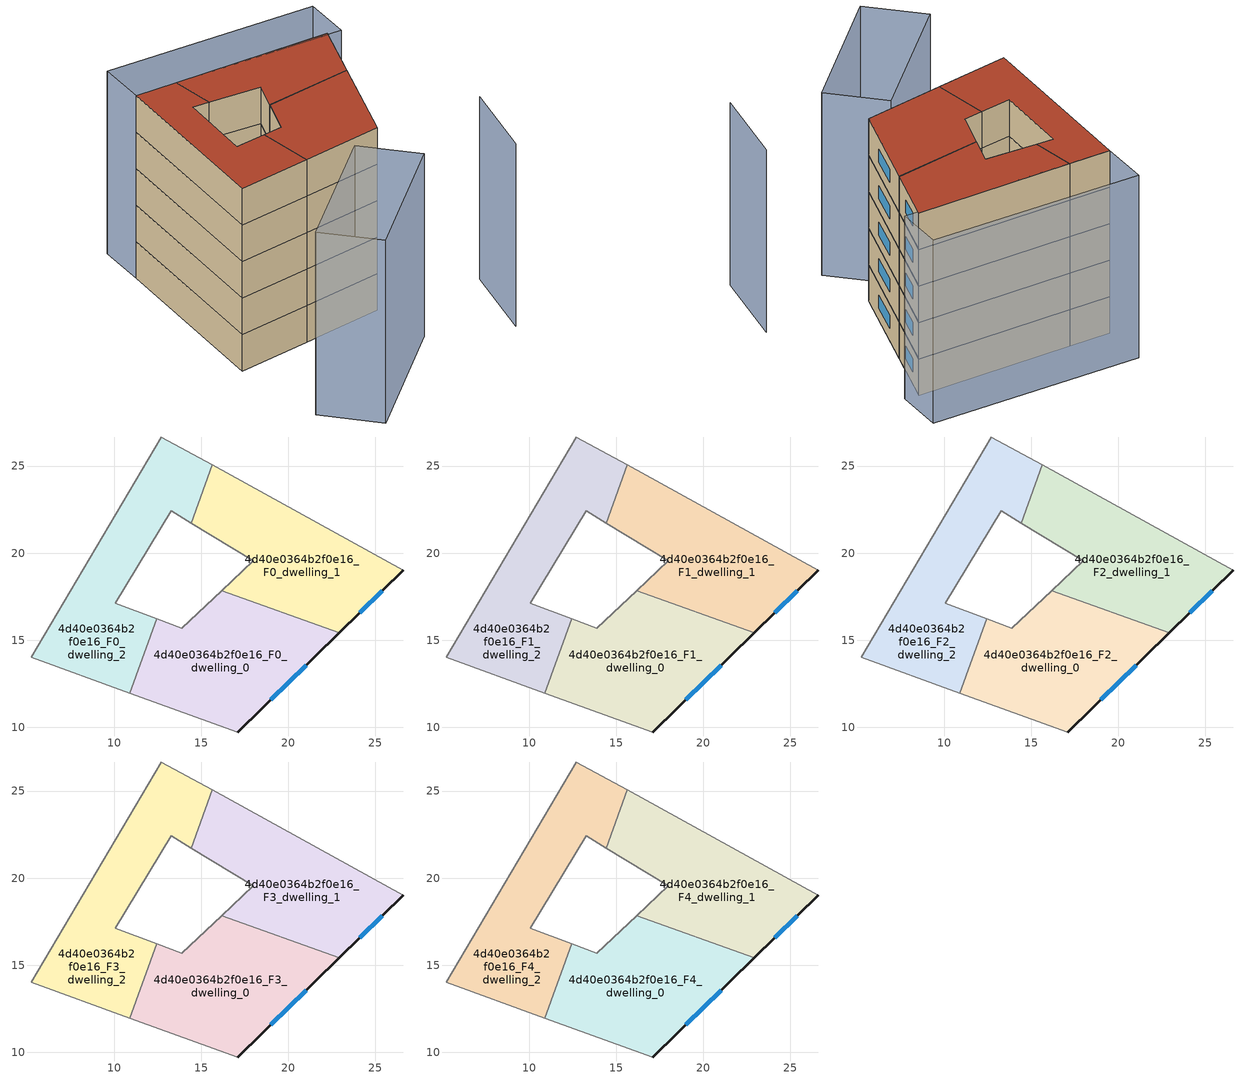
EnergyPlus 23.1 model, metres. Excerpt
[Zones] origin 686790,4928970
4d40e0364b2f0e16_F0_dwelling_0
 floor ground (EU_floor_Construction): 22.91,15.41 17.1,9.72 10.9,11.96 12.44,16.22 13.89,15.67 16.17,17.84 z0
 wall outside (EU_wall_Construction): 17.1,9.72 22.91,15.41 z0:3
 wall adiabatic (EU_wall_Construction): 16.17,17.84 13.89,15.67 12.44,16.22 10.9,11.96 17.1,9.72 z0:3
 wall to 4d40e0364b2f0e16_F0_dwelling_1 (EU_wall_Construction): 22.91,15.41 16.17,17.84 z0:3
 window (EU_Window_Construction): 18.99,11.57 21.02,13.56 z0.98:2.02
4d40e0364b2f0e16_F0_dwelling_1
 floor ground (EU_floor_Construction): 26.6,19.02 22.91,15.41 16.17,17.84 17.98,19.56 14.42,21.73 15.63,25.06 z0
 wall outside (EU_wall_Construction): 22.91,15.41 26.6,19.02 z0:3
 wall adiabatic (EU_wall_Construction): 26.6,19.02 15.63,25.06 14.42,21.73 17.98,19.56 16.17,17.84 z0:3
 window (EU_Window_Construction): 24.11,16.59 25.4,17.85 z0.98:2.02
4d40e0364b2f0e16_F0_dwelling_2
 floor ground (EU_floor_Construction): 15.63,25.06 14.42,21.73 13.28,22.42 10.06,17.12 12.44,16.22 10.9,11.96 5.23,14 12.71,26.67 z0
 wall adiabatic (EU_wall_Construction): 13.28,22.42 14.42,21.73 15.63,25.06 12.71,26.67 5.23,14 10.9,11.96 12.44,16.22 10.06,17.12 13.28,22.42 z0:3
4d40e0364b2f0e16_F1_dwelling_0
 floor to 4d40e0364b2f0e16_F0_dwelling_0 (EU_floor_Construction): 22.91,15.41 17.1,9.72 10.9,11.96 12.44,16.22 13.89,15.67 16.17,17.84 z3
 wall outside (EU_wall_Construction): 17.1,9.72 22.91,15.41 z3:6
 wall adiabatic (EU_wall_Construction): 16.17,17.84 13.89,15.67 12.44,16.22 10.9,11.96 17.1,9.72 z3:6
 wall to 4d40e0364b2f0e16_F1_dwelling_1 (EU_wall_Construction): 22.91,15.41 16.17,17.84 z3:6
 window (EU_Window_Construction): 18.99,11.57 21.02,13.56 z3.98:5.02
4d40e0364b2f0e16_F1_dwelling_1
 floor to 4d40e0364b2f0e16_F0_dwelling_1 (EU_floor_Construction): 26.6,19.02 22.91,15.41 16.17,17.84 17.98,19.56 14.42,21.73 15.63,25.06 z3
 wall outside (EU_wall_Construction): 22.91,15.41 26.6,19.02 z3:6
 wall adiabatic (EU_wall_Construction): 26.6,19.02 15.63,25.06 14.42,21.73 17.98,19.56 16.17,17.84 z3:6
 window (EU_Window_Construction): 24.11,16.59 25.4,17.85 z3.98:5.02
4d40e0364b2f0e16_F1_dwelling_2
 floor to 4d40e0364b2f0e16_F0_dwelling_2 (EU_floor_Construction): 15.63,25.06 14.42,21.73 13.28,22.42 10.06,17.12 12.44,16.22 10.9,11.96 5.23,14 12.71,26.67 z3
 wall adiabatic (EU_wall_Construction): 13.28,22.42 14.42,21.73 15.63,25.06 12.71,26.67 5.23,14 10.9,11.96 12.44,16.22 10.06,17.12 13.28,22.42 z3:6
4d40e0364b2f0e16_F2_dwelling_0
 floor to 4d40e0364b2f0e16_F1_dwelling_0 (EU_floor_Construction): 22.91,15.41 17.1,9.72 10.9,11.96 12.44,16.22 13.89,15.67 16.17,17.84 z6
 wall outside (EU_wall_Construction): 17.1,9.72 22.91,15.41 z6:9
 wall adiabatic (EU_wall_Construction): 16.17,17.84 13.89,15.67 12.44,16.22 10.9,11.96 17.1,9.72 z6:9
 wall to 4d40e0364b2f0e16_F2_dwelling_1 (EU_wall_Construction): 22.91,15.41 16.17,17.84 z6:9
 window (EU_Window_Construction): 18.99,11.57 21.02,13.56 z6.98:8.02
4d40e0364b2f0e16_F2_dwelling_1
 floor to 4d40e0364b2f0e16_F1_dwelling_1 (EU_floor_Construction): 26.6,19.02 22.91,15.41 16.17,17.84 17.98,19.56 14.42,21.73 15.63,25.06 z6
 wall outside (EU_wall_Construction): 22.91,15.41 26.6,19.02 z6:9
 wall adiabatic (EU_wall_Construction): 26.6,19.02 15.63,25.06 14.42,21.73 17.98,19.56 16.17,17.84 z6:9
 window (EU_Window_Construction): 24.11,16.59 25.4,17.85 z6.98:8.02
4d40e0364b2f0e16_F2_dwelling_2
 floor to 4d40e0364b2f0e16_F1_dwelling_2 (EU_floor_Construction): 15.63,25.06 14.42,21.73 13.28,22.42 10.06,17.12 12.44,16.22 10.9,11.96 5.23,14 12.71,26.67 z6
 wall adiabatic (EU_wall_Construction): 13.28,22.42 14.42,21.73 15.63,25.06 12.71,26.67 5.23,14 10.9,11.96 12.44,16.22 10.06,17.12 13.28,22.42 z6:9
4d40e0364b2f0e16_F3_dwelling_0
 floor to 4d40e0364b2f0e16_F2_dwelling_0 (EU_floor_Construction): 22.91,15.41 17.1,9.72 10.9,11.96 12.44,16.22 13.89,15.67 16.17,17.84 z9
 wall outside (EU_wall_Construction): 17.1,9.72 22.91,15.41 z9:12
 wall adiabatic (EU_wall_Construction): 16.17,17.84 13.89,15.67 12.44,16.22 10.9,11.96 17.1,9.72 z9:12
 wall to 4d40e0364b2f0e16_F3_dwelling_1 (EU_wall_Construction): 22.91,15.41 16.17,17.84 z9:12
 window (EU_Window_Construction): 18.99,11.57 21.02,13.56 z9.98:11.02
4d40e0364b2f0e16_F3_dwelling_1
 floor to 4d40e0364b2f0e16_F2_dwelling_1 (EU_floor_Construction): 26.6,19.02 22.91,15.41 16.17,17.84 17.98,19.56 14.42,21.73 15.63,25.06 z9
 wall outside (EU_wall_Construction): 22.91,15.41 26.6,19.02 z9:12
 wall adiabatic (EU_wall_Construction): 26.6,19.02 15.63,25.06 14.42,21.73 17.98,19.56 16.17,17.84 z9:12
 window (EU_Window_Construction): 24.11,16.59 25.4,17.85 z9.98:11.02
4d40e0364b2f0e16_F3_dwelling_2
 floor to 4d40e0364b2f0e16_F2_dwelling_2 (EU_floor_Construction): 15.63,25.06 14.42,21.73 13.28,22.42 10.06,17.12 12.44,16.22 10.9,11.96 5.23,14 12.71,26.67 z9
 wall adiabatic (EU_wall_Construction): 13.28,22.42 14.42,21.73 15.63,25.06 12.71,26.67 5.23,14 10.9,11.96 12.44,16.22 10.06,17.12 13.28,22.42 z9:12
4d40e0364b2f0e16_F4_dwelling_0
 floor to 4d40e0364b2f0e16_F3_dwelling_0 (EU_floor_Construction): 22.91,15.41 17.1,9.72 10.9,11.96 12.44,16.22 13.89,15.67 16.17,17.84 z12
 wall outside (EU_wall_Construction): 17.1,9.72 22.91,15.41 z12:15
 wall adiabatic (EU_wall_Construction): 16.17,17.84 13.89,15.67 12.44,16.22 10.9,11.96 17.1,9.72 z12:15
 wall to 4d40e0364b2f0e16_F4_dwelling_1 (EU_wall_Construction): 22.91,15.41 16.17,17.84 z12:15
 window (EU_Window_Construction): 18.99,11.57 21.02,13.56 z12.98:14.02
 roof outside (EU_roof_Construction): 22.91,15.41 16.17,17.84 13.89,15.67 12.44,16.22 10.9,11.96 17.1,9.72 z15
4d40e0364b2f0e16_F4_dwelling_1
 floor to 4d40e0364b2f0e16_F3_dwelling_1 (EU_floor_Construction): 26.6,19.02 22.91,15.41 16.17,17.84 17.98,19.56 14.42,21.73 15.63,25.06 z12
 wall outside (EU_wall_Construction): 22.91,15.41 26.6,19.02 z12:15
 wall adiabatic (EU_wall_Construction): 26.6,19.02 15.63,25.06 14.42,21.73 17.98,19.56 16.17,17.84 z12:15
 window (EU_Window_Construction): 24.11,16.59 25.4,17.85 z12.98:14.02
 roof outside (EU_roof_Construction): 26.6,19.02 15.63,25.06 14.42,21.73 17.98,19.56 16.17,17.84 22.91,15.41 z15
4d40e0364b2f0e16_F4_dwelling_2
 floor to 4d40e0364b2f0e16_F3_dwelling_2 (EU_floor_Construction): 15.63,25.06 14.42,21.73 13.28,22.42 10.06,17.12 12.44,16.22 10.9,11.96 5.23,14 12.71,26.67 z12
 wall adiabatic (EU_wall_Construction): 13.28,22.42 14.42,21.73 15.63,25.06 12.71,26.67 5.23,14 10.9,11.96 12.44,16.22 10.06,17.12 13.28,22.42 z12:15
 roof outside (EU_roof_Construction): 10.9,11.96 12.44,16.22 10.06,17.12 13.28,22.42 14.42,21.73 15.63,25.06 12.71,26.67 5.23,14 z15
shading: 19.91,0.14 24.3,5.48 / 2.62,6.63 14.23,9.95 / 14.23,9.95 15.61,5.11 / 15.61,5.11 4,1.78 / 4,1.78 2.62,6.63 / 14.62,30.06 29.37,21.72 / 29.37,21.72 27.46,18.34 / 27.46,18.34 12.71,26.67 / 12.71,26.67 14.62,30.06 z0:15
[Building]
EU S2 Campaign: North Axis=0; Terrain=City; Solar Distribution=FullExterior
[Site:Location]
Bologna: Latitude=44.5; Longitude=11.25; Time Zone=1; Elevation=37
[SizingPeriod:WeatherFileDays]
AnnualSizingPeriod: Begin Month=1; Begin Day of Month=1; End Month=12; End Day of Month=31; Day of Week for Start Day=Monday; Use Weather File Daylight Saving Period=No; Use Weather File Rain and Snow Indicators=No
[MATERIAL]
EU_InternalMass_Material: Roughness=MediumRough; Thickness=0.1; Conductivity=1; Density=1800; Specific Heat=900; Thermal Absorptance=0.9; Solar Absorptance=0.7; Visible Absorptance=0.7
[MATERIAL:NOMASS] Roughness=MediumRough; Thermal Absorptance=0.9; Solar Absorptance=0.7; Visible Absorptance=0.7
Name | Thermal Resistance
EU_wall_NoMass | 0.905828
EU_roof_NoMass | 0.37593
EU_floor_NoMass | 0.67114
[WINDOWMATERIAL:SIMPLEGLAZINGSYSTEM]
EU_Window_SimpleGlazing: UFactor=4.52486; Solar Heat Gain Coefficient=0.85; Visible Transmittance=0.85
[CONSTRUCTION]
EU_wall_Construction: EU_wall_NoMass
EU_roof_Construction: EU_roof_NoMass
EU_floor_Construction: EU_floor_NoMass
EU_Window_Construction: EU_Window_SimpleGlazing
EU_InternalMass_Construction: EU_InternalMass_Material
[ZONE] Type=1; Multiplier=1; Ceiling Height=autocalculate; Floor Area=autocalculate; Part of Total Floor Area=Yes
Name | Volume
4d40e0364b2f0e16_F0_dwelling_0; 4d40e0364b2f0e16_F1_dwelling_0; 4d40e0364b2f0e16_F2_dwelling_0; 4d40e0364b2f0e16_F3_dwelling_0; 4d40e0364b2f0e16_F4_dwelling_0 | 164.624
4d40e0364b2f0e16_F0_dwelling_1 | 164.609
4d40e0364b2f0e16_F1_dwelling_1; 4d40e0364b2f0e16_F2_dwelling_1; 4d40e0364b2f0e16_F3_dwelling_1; 4d40e0364b2f0e16_F4_dwelling_1 | 164.607
4d40e0364b2f0e16_F0_dwelling_2; 4d40e0364b2f0e16_F1_dwelling_2; 4d40e0364b2f0e16_F2_dwelling_2; 4d40e0364b2f0e16_F3_dwelling_2; 4d40e0364b2f0e16_F4_dwelling_2 | 164.62
[INTERNALMASS] Construction=EU_InternalMass_Construction
Name | Zone or ZoneList | Surface Area
4d40e0364b2f0e16_F0_dwelling_0_EU_InternalMass | 4d40e0364b2f0e16_F0_dwelling_0 | 54.8736
4d40e0364b2f0e16_F0_dwelling_1_EU_InternalMass | 4d40e0364b2f0e16_F0_dwelling_1 | 54.8708
4d40e0364b2f0e16_F0_dwelling_2_EU_InternalMass | 4d40e0364b2f0e16_F0_dwelling_2 | 54.8735
4d40e0364b2f0e16_F1_dwelling_0_EU_InternalMass | 4d40e0364b2f0e16_F1_dwelling_0 | 54.8736
4d40e0364b2f0e16_F1_dwelling_1_EU_InternalMass | 4d40e0364b2f0e16_F1_dwelling_1 | 54.8708
4d40e0364b2f0e16_F1_dwelling_2_EU_InternalMass | 4d40e0364b2f0e16_F1_dwelling_2 | 54.8735
4d40e0364b2f0e16_F2_dwelling_0_EU_InternalMass | 4d40e0364b2f0e16_F2_dwelling_0 | 54.8736
4d40e0364b2f0e16_F2_dwelling_1_EU_InternalMass | 4d40e0364b2f0e16_F2_dwelling_1 | 54.8708
4d40e0364b2f0e16_F2_dwelling_2_EU_InternalMass | 4d40e0364b2f0e16_F2_dwelling_2 | 54.8735
4d40e0364b2f0e16_F3_dwelling_0_EU_InternalMass | 4d40e0364b2f0e16_F3_dwelling_0 | 54.8736
4d40e0364b2f0e16_F3_dwelling_1_EU_InternalMass | 4d40e0364b2f0e16_F3_dwelling_1 | 54.8708
4d40e0364b2f0e16_F3_dwelling_2_EU_InternalMass | 4d40e0364b2f0e16_F3_dwelling_2 | 54.8735
4d40e0364b2f0e16_F4_dwelling_0_EU_InternalMass | 4d40e0364b2f0e16_F4_dwelling_0 | 54.8736
4d40e0364b2f0e16_F4_dwelling_1_EU_InternalMass | 4d40e0364b2f0e16_F4_dwelling_1 | 54.8708
4d40e0364b2f0e16_F4_dwelling_2_EU_InternalMass | 4d40e0364b2f0e16_F4_dwelling_2 | 54.8735
[OTHEREQUIPMENT] Fuel Type=Electricity; Design Level Calculation Method=Watts/Area; Power per Zone Floor Area=1; Fraction Latent=0; Fraction Radiant=0; Fraction Lost=0; Carbon Dioxide Generation Rate=0; EndUse Subcategory=EU_Step8_InternalGains
Name | Zone or ZoneList or Space or SpaceList | Schedule
EU_Step8_InternalGain_4d40e0364b2f0e16_F0_dwelling_0_f000 | 4d40e0364b2f0e16_F0_dwelling_0 | EU_Step8_GainSchedule_4d40e0364b2f0e16_F0_dwelling_0_f000
EU_Step8_InternalGain_4d40e0364b2f0e16_F0_dwelling_1_f000 | 4d40e0364b2f0e16_F0_dwelling_1 | EU_Step8_GainSchedule_4d40e0364b2f0e16_F0_dwelling_1_f000
EU_Step8_InternalGain_4d40e0364b2f0e16_F0_dwelling_2_f000 | 4d40e0364b2f0e16_F0_dwelling_2 | EU_Step8_GainSchedule_4d40e0364b2f0e16_F0_dwelling_2_f000
EU_Step8_InternalGain_4d40e0364b2f0e16_F1_dwelling_0_f000 | 4d40e0364b2f0e16_F1_dwelling_0 | EU_Step8_GainSchedule_4d40e0364b2f0e16_F1_dwelling_0_f000
EU_Step8_InternalGain_4d40e0364b2f0e16_F1_dwelling_1_f000 | 4d40e0364b2f0e16_F1_dwelling_1 | EU_Step8_GainSchedule_4d40e0364b2f0e16_F1_dwelling_1_f000
EU_Step8_InternalGain_4d40e0364b2f0e16_F1_dwelling_2_f000 | 4d40e0364b2f0e16_F1_dwelling_2 | EU_Step8_GainSchedule_4d40e0364b2f0e16_F1_dwelling_2_f000
EU_Step8_InternalGain_4d40e0364b2f0e16_F2_dwelling_0_f000 | 4d40e0364b2f0e16_F2_dwelling_0 | EU_Step8_GainSchedule_4d40e0364b2f0e16_F2_dwelling_0_f000
EU_Step8_InternalGain_4d40e0364b2f0e16_F2_dwelling_1_f000 | 4d40e0364b2f0e16_F2_dwelling_1 | EU_Step8_GainSchedule_4d40e0364b2f0e16_F2_dwelling_1_f000
EU_Step8_InternalGain_4d40e0364b2f0e16_F2_dwelling_2_f000 | 4d40e0364b2f0e16_F2_dwelling_2 | EU_Step8_GainSchedule_4d40e0364b2f0e16_F2_dwelling_2_f000
EU_Step8_InternalGain_4d40e0364b2f0e16_F3_dwelling_0_f000 | 4d40e0364b2f0e16_F3_dwelling_0 | EU_Step8_GainSchedule_4d40e0364b2f0e16_F3_dwelling_0_f000
EU_Step8_InternalGain_4d40e0364b2f0e16_F3_dwelling_1_f000 | 4d40e0364b2f0e16_F3_dwelling_1 | EU_Step8_GainSchedule_4d40e0364b2f0e16_F3_dwelling_1_f000
EU_Step8_InternalGain_4d40e0364b2f0e16_F3_dwelling_2_f000 | 4d40e0364b2f0e16_F3_dwelling_2 | EU_Step8_GainSchedule_4d40e0364b2f0e16_F3_dwelling_2_f000
EU_Step8_InternalGain_4d40e0364b2f0e16_F4_dwelling_0_f000 | 4d40e0364b2f0e16_F4_dwelling_0 | EU_Step8_GainSchedule_4d40e0364b2f0e16_F4_dwelling_0_f000
EU_Step8_InternalGain_4d40e0364b2f0e16_F4_dwelling_1_f000 | 4d40e0364b2f0e16_F4_dwelling_1 | EU_Step8_GainSchedule_4d40e0364b2f0e16_F4_dwelling_1_f000
EU_Step8_InternalGain_4d40e0364b2f0e16_F4_dwelling_2_f000 | 4d40e0364b2f0e16_F4_dwelling_2 | EU_Step8_GainSchedule_4d40e0364b2f0e16_F4_dwelling_2_f000
[ZONEVENTILATION:DESIGNFLOWRATE] Schedule=EU_AlwaysOn; Design Flow Rate Calculation Method=AirChanges/Hour; Air Changes per Hour=0.73129; Ventilation Type=Natural; Fan Pressure Rise=0; Fan Total Efficiency=1; Constant Term Coefficient=1; Temperature Term Coefficient=0; Velocity Term Coefficient=0; Velocity Squared Term Coefficient=0; Minimum Indoor Temperature=-100; Maximum Indoor Temperature=100; Delta Temperature=-100; Minimum Outdoor Temperature=-100; Maximum Outdoor Temperature=100; Maximum Wind Speed=40
Name | Zone or ZoneList or Space or SpaceList
EU_ConstantAir_4d40e0364b2f0e16_F0_dwelling_0 | 4d40e0364b2f0e16_F0_dwelling_0
EU_ConstantAir_4d40e0364b2f0e16_F0_dwelling_1 | 4d40e0364b2f0e16_F0_dwelling_1
EU_ConstantAir_4d40e0364b2f0e16_F0_dwelling_2 | 4d40e0364b2f0e16_F0_dwelling_2
EU_ConstantAir_4d40e0364b2f0e16_F1_dwelling_0 | 4d40e0364b2f0e16_F1_dwelling_0
EU_ConstantAir_4d40e0364b2f0e16_F1_dwelling_1 | 4d40e0364b2f0e16_F1_dwelling_1
EU_ConstantAir_4d40e0364b2f0e16_F1_dwelling_2 | 4d40e0364b2f0e16_F1_dwelling_2
EU_ConstantAir_4d40e0364b2f0e16_F2_dwelling_0 | 4d40e0364b2f0e16_F2_dwelling_0
EU_ConstantAir_4d40e0364b2f0e16_F2_dwelling_1 | 4d40e0364b2f0e16_F2_dwelling_1
EU_ConstantAir_4d40e0364b2f0e16_F2_dwelling_2 | 4d40e0364b2f0e16_F2_dwelling_2
EU_ConstantAir_4d40e0364b2f0e16_F3_dwelling_0 | 4d40e0364b2f0e16_F3_dwelling_0
EU_ConstantAir_4d40e0364b2f0e16_F3_dwelling_1 | 4d40e0364b2f0e16_F3_dwelling_1
EU_ConstantAir_4d40e0364b2f0e16_F3_dwelling_2 | 4d40e0364b2f0e16_F3_dwelling_2
EU_ConstantAir_4d40e0364b2f0e16_F4_dwelling_0 | 4d40e0364b2f0e16_F4_dwelling_0
EU_ConstantAir_4d40e0364b2f0e16_F4_dwelling_1 | 4d40e0364b2f0e16_F4_dwelling_1
EU_ConstantAir_4d40e0364b2f0e16_F4_dwelling_2 | 4d40e0364b2f0e16_F4_dwelling_2
[HVACTEMPLATE:THERMOSTAT] Constant Heating Setpoint=20; Constant Cooling Setpoint=50
EU_HeatOnly_4d40e0364b2f0e16_F0_dwelling_0; EU_HeatOnly_4d40e0364b2f0e16_F0_dwelling_1; EU_HeatOnly_4d40e0364b2f0e16_F0_dwelling_2; EU_HeatOnly_4d40e0364b2f0e16_F1_dwelling_0; EU_HeatOnly_4d40e0364b2f0e16_F1_dwelling_1; EU_HeatOnly_4d40e0364b2f0e16_F1_dwelling_2; EU_HeatOnly_4d40e0364b2f0e16_F2_dwelling_0; EU_HeatOnly_4d40e0364b2f0e16_F2_dwelling_1; EU_HeatOnly_4d40e0364b2f0e16_F2_dwelling_2; EU_HeatOnly_4d40e0364b2f0e16_F3_dwelling_0; EU_HeatOnly_4d40e0364b2f0e16_F3_dwelling_1; EU_HeatOnly_4d40e0364b2f0e16_F3_dwelling_2; EU_HeatOnly_4d40e0364b2f0e16_F4_dwelling_0; EU_HeatOnly_4d40e0364b2f0e16_F4_dwelling_1; EU_HeatOnly_4d40e0364b2f0e16_F4_dwelling_2
[HVACTEMPLATE:ZONE:IDEALLOADSAIRSYSTEM] System Availability Schedule=EU_AlwaysOn; Maximum Heating Supply Air Temperature=50; Minimum Cooling Supply Air Temperature=13; Maximum Heating Supply Air Humidity Ratio=0.0156; Minimum Cooling Supply Air Humidity Ratio=0.0077; Heating Limit=NoLimit; Cooling Limit=NoLimit; Heating Availability Schedule=EU_AlwaysOn; Cooling Availability Schedule=EU_CoolingOff; Dehumidification Control Type=ConstantSensibleHeatRatio; Cooling Sensible Heat Ratio=0.7; Dehumidification Setpoint=60; Humidification Control Type=None; Humidification Setpoint=30; Outdoor Air Method=None; Outdoor Air Flow Rate per Person=0.00944; Outdoor Air Flow Rate per Zone Floor Area=0; Outdoor Air Flow Rate per Zone=0; Demand Controlled Ventilation Type=None; Outdoor Air Economizer Type=NoEconomizer; Heat Recovery Type=None; Sensible Heat Recovery Effectiveness=0.7; Latent Heat Recovery Effectiveness=0.65
Name | Template Thermostat
4d40e0364b2f0e16_F0_dwelling_0 | EU_HeatOnly_4d40e0364b2f0e16_F0_dwelling_0
4d40e0364b2f0e16_F0_dwelling_1 | EU_HeatOnly_4d40e0364b2f0e16_F0_dwelling_1
4d40e0364b2f0e16_F0_dwelling_2 | EU_HeatOnly_4d40e0364b2f0e16_F0_dwelling_2
4d40e0364b2f0e16_F1_dwelling_0 | EU_HeatOnly_4d40e0364b2f0e16_F1_dwelling_0
4d40e0364b2f0e16_F1_dwelling_1 | EU_HeatOnly_4d40e0364b2f0e16_F1_dwelling_1
4d40e0364b2f0e16_F1_dwelling_2 | EU_HeatOnly_4d40e0364b2f0e16_F1_dwelling_2
4d40e0364b2f0e16_F2_dwelling_0 | EU_HeatOnly_4d40e0364b2f0e16_F2_dwelling_0
4d40e0364b2f0e16_F2_dwelling_1 | EU_HeatOnly_4d40e0364b2f0e16_F2_dwelling_1
4d40e0364b2f0e16_F2_dwelling_2 | EU_HeatOnly_4d40e0364b2f0e16_F2_dwelling_2
4d40e0364b2f0e16_F3_dwelling_0 | EU_HeatOnly_4d40e0364b2f0e16_F3_dwelling_0
4d40e0364b2f0e16_F3_dwelling_1 | EU_HeatOnly_4d40e0364b2f0e16_F3_dwelling_1
4d40e0364b2f0e16_F3_dwelling_2 | EU_HeatOnly_4d40e0364b2f0e16_F3_dwelling_2
4d40e0364b2f0e16_F4_dwelling_0 | EU_HeatOnly_4d40e0364b2f0e16_F4_dwelling_0
4d40e0364b2f0e16_F4_dwelling_1 | EU_HeatOnly_4d40e0364b2f0e16_F4_dwelling_1
4d40e0364b2f0e16_F4_dwelling_2 | EU_HeatOnly_4d40e0364b2f0e16_F4_dwelling_2
[SIZING:ZONE] Zone Cooling Design Supply Air Temperature Input Method=SupplyAirTemperature; Zone Cooling Design Supply Air Temperature=13; Zone Heating Design Supply Air Temperature Input Method=SupplyAirTemperature; Zone Heating Design Supply Air Temperature=50; Zone Cooling Design Supply Air Humidity Ratio=0.008; Zone Heating Design Supply Air Humidity Ratio=0.008; Cooling Design Air Flow Method=DesignDay; Cooling Design Air Flow Rate=0; Cooling Minimum Air Flow per Zone Floor Area=0.000762; Cooling Minimum Air Flow=0; Cooling Minimum Air Flow Fraction=0.2; Heating Design Air Flow Method=DesignDay; Heating Design Air Flow Rate=0; Heating Maximum Air Flow per Zone Floor Area=0.002032; Heating Maximum Air Flow=0.141576; Heating Maximum Air Flow Fraction=0.3; Account for Dedicated Outdoor Air System=No; Dedicated Outdoor Air System Control Strategy=NeutralSupplyAir; Dedicated Outdoor Air Low Setpoint Temperature for Design=autosize; Dedicated Outdoor Air High Setpoint Temperature for Design=autosize; Zone Load Sizing Method=Sensible Load Only No Latent Load; Zone Latent Cooling Design Supply Air Humidity Ratio Input Method=HumidityRatioDifference; Zone Cooling Design Supply Air Humidity Ratio Difference=0.005; Zone Latent Heating Design Supply Air Humidity Ratio Input Method=HumidityRatioDifference; Zone Humidification Design Supply Air Humidity Ratio Difference=0.005
4d40e0364b2f0e16_F0_dwelling_0; 4d40e0364b2f0e16_F0_dwelling_1; 4d40e0364b2f0e16_F0_dwelling_2; 4d40e0364b2f0e16_F1_dwelling_0; 4d40e0364b2f0e16_F1_dwelling_1; 4d40e0364b2f0e16_F1_dwelling_2; 4d40e0364b2f0e16_F2_dwelling_0; 4d40e0364b2f0e16_F2_dwelling_1; 4d40e0364b2f0e16_F2_dwelling_2; 4d40e0364b2f0e16_F3_dwelling_0; 4d40e0364b2f0e16_F3_dwelling_1; 4d40e0364b2f0e16_F3_dwelling_2; 4d40e0364b2f0e16_F4_dwelling_0; 4d40e0364b2f0e16_F4_dwelling_1; 4d40e0364b2f0e16_F4_dwelling_2
[SCHEDULE:CONSTANT]
Name | Hourly Value
EU_AlwaysOn | 1
EU_CoolingOff | 0
[SCHEDULE:FILE] Column Number=1; Rows to Skip at Top=0; Number of Hours of Data=8760; Column Separator=Comma; Interpolate to Timestep=No; Minutes per Item=60; Adjust Schedule for Daylight Savings=Yes
Name | File
EU_Step8_GainSchedule_4d40e0364b2f0e16_F0_dwelling_0_f000 | ../../schedules/4d40e0364b2f0e16/4d40e0364b2f0e16_F0_dwelling_0_f000_gain.csv
EU_Step8_GainSchedule_4d40e0364b2f0e16_F0_dwelling_1_f000 | ../../schedules/4d40e0364b2f0e16/4d40e0364b2f0e16_F0_dwelling_1_f000_gain.csv
EU_Step8_GainSchedule_4d40e0364b2f0e16_F0_dwelling_2_f000 | ../../schedules/4d40e0364b2f0e16/4d40e0364b2f0e16_F0_dwelling_2_f000_gain.csv
EU_Step8_GainSchedule_4d40e0364b2f0e16_F1_dwelling_0_f000 | ../../schedules/4d40e0364b2f0e16/4d40e0364b2f0e16_F1_dwelling_0_f000_gain.csv
EU_Step8_GainSchedule_4d40e0364b2f0e16_F1_dwelling_1_f000 | ../../schedules/4d40e0364b2f0e16/4d40e0364b2f0e16_F1_dwelling_1_f000_gain.csv
EU_Step8_GainSchedule_4d40e0364b2f0e16_F1_dwelling_2_f000 | ../../schedules/4d40e0364b2f0e16/4d40e0364b2f0e16_F1_dwelling_2_f000_gain.csv
EU_Step8_GainSchedule_4d40e0364b2f0e16_F2_dwelling_0_f000 | ../../schedules/4d40e0364b2f0e16/4d40e0364b2f0e16_F2_dwelling_0_f000_gain.csv
EU_Step8_GainSchedule_4d40e0364b2f0e16_F2_dwelling_1_f000 | ../../schedules/4d40e0364b2f0e16/4d40e0364b2f0e16_F2_dwelling_1_f000_gain.csv
EU_Step8_GainSchedule_4d40e0364b2f0e16_F2_dwelling_2_f000 | ../../schedules/4d40e0364b2f0e16/4d40e0364b2f0e16_F2_dwelling_2_f000_gain.csv
EU_Step8_GainSchedule_4d40e0364b2f0e16_F3_dwelling_0_f000 | ../../schedules/4d40e0364b2f0e16/4d40e0364b2f0e16_F3_dwelling_0_f000_gain.csv
EU_Step8_GainSchedule_4d40e0364b2f0e16_F3_dwelling_1_f000 | ../../schedules/4d40e0364b2f0e16/4d40e0364b2f0e16_F3_dwelling_1_f000_gain.csv
EU_Step8_GainSchedule_4d40e0364b2f0e16_F3_dwelling_2_f000 | ../../schedules/4d40e0364b2f0e16/4d40e0364b2f0e16_F3_dwelling_2_f000_gain.csv
EU_Step8_GainSchedule_4d40e0364b2f0e16_F4_dwelling_0_f000 | ../../schedules/4d40e0364b2f0e16/4d40e0364b2f0e16_F4_dwelling_0_f000_gain.csv
EU_Step8_GainSchedule_4d40e0364b2f0e16_F4_dwelling_1_f000 | ../../schedules/4d40e0364b2f0e16/4d40e0364b2f0e16_F4_dwelling_1_f000_gain.csv
EU_Step8_GainSchedule_4d40e0364b2f0e16_F4_dwelling_2_f000 | ../../schedules/4d40e0364b2f0e16/4d40e0364b2f0e16_F4_dwelling_2_f000_gain.csv
